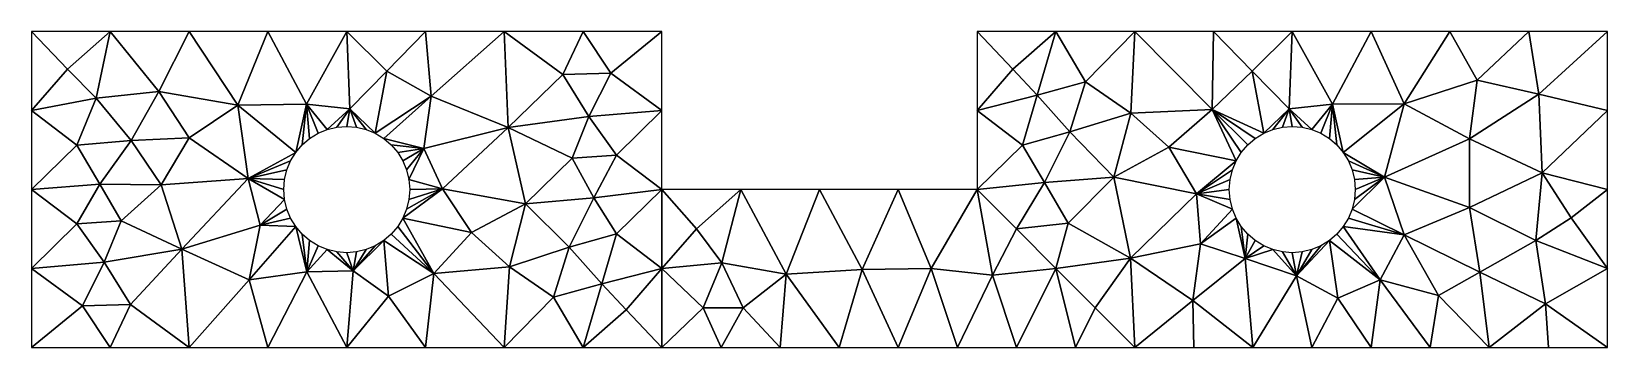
# Model space of a CAD drawing. Extents: x 100 to 350, y 100 to 150.
import ezdxf

# ---------------------------------------------------------------- set-up
doc = ezdxf.new("R2010")
doc.units = 0

msp = doc.modelspace()

# ---------------------------------------------------------------- linework, layer by layer
at = {"color": 1}
for p, q in [((105.693121, 144.033744), (100, 150)), ((100, 150), (105.693121, 144.033744)), ((112.5, 150), (105.693121, 144.033744)), ((105.693121, 144.033744), (112.5, 150)), ((112.5, 150), (110.237752, 139.468827)), ((110.237752, 139.468827), (112.5, 150)), ((120.219374, 140.488758), (112.5, 150)), ((112.5, 150), (120.219374, 140.488758)), ((120.219374, 140.488758), (125, 150)), ((125, 150), (120.219374, 140.488758)), ((125, 150), (132.72021, 138.362595)), ((132.72021, 138.362595), (125, 150)), ((137.5, 150), (132.72021, 138.362595)), ((132.72021, 138.362595), (137.5, 150)), ((137.5, 150), (143.628664, 138.518679)), ((143.628664, 138.518679), (137.5, 150)), ((143.628664, 138.518679), (150, 150)), ((150, 150), (143.628664, 138.518679)), ((150, 150), (156.373432, 143.720758)), ((150.504667, 137.769378), (150, 150)), ((156.373432, 143.720758), (150, 150)), ((150, 150), (150.504667, 137.769378)), ((162.5, 150), (156.373432, 143.720758)), ((156.373432, 143.720758), (162.5, 150)), ((162.5, 150), (163.395929, 139.798018)), ((163.395929, 139.798018), (162.5, 150)), ((163.395929, 139.798018), (175, 150)), ((175, 150), (163.395929, 139.798018)), ((175.638591, 134.838034), (175, 150)), ((175, 150), (184.274658, 143.227911)), ((184.274658, 143.227911), (175, 150)), ((175, 150), (175.638591, 134.838034)), ((187.5, 150), (184.274658, 143.227911)), ((184.274658, 143.227911), (187.5, 150)), ((191.918255, 143.409507), (187.5, 150)), ((187.5, 150), (191.918255, 143.409507)), ((191.918255, 143.409507), (200, 150)), ((200, 150), (191.918255, 143.409507)), ((255.693121, 144.033744), (250, 150)), ((250, 150), (255.693121, 144.033744)), ((262.5, 150), (255.693121, 144.033744)), ((255.693121, 144.033744), (262.5, 150)), ((259.546986, 139.958336), (262.5, 150)), ((262.5, 150), (259.546986, 139.958336)), ((267.190739, 142.044483), (262.5, 150)), ((262.5, 150), (267.190739, 142.044483)), ((275, 150), (267.190739, 142.044483)), ((267.190739, 142.044483), (275, 150)), ((274.373899, 137.080681), (275, 150)), ((275, 150), (274.373899, 137.080681)), ((275, 150), (287.265993, 137.660741)), ((287.265993, 137.660741), (275, 150)), ((287.265993, 137.660741), (287.5, 150)), ((287.5, 150), (287.265993, 137.660741)), ((287.5, 150), (293.626568, 143.720758)), ((293.626568, 143.720758), (287.5, 150)), ((293.626568, 143.720758), (300, 150)), ((300, 150), (293.626568, 143.720758)), ((299.495333, 137.769378), (300, 150)), ((300, 150), (299.495333, 137.769378)), ((300, 150), (306.371336, 138.518679)), ((306.371336, 138.518679), (300, 150)), ((312.5, 150), (306.371336, 138.518679)), ((306.371336, 138.518679), (312.5, 150)), ((317.723003, 138.558588), (312.5, 150)), ((312.5, 150), (317.723003, 138.558588)), ((317.723003, 138.558588), (325, 150)), ((325, 150), (317.723003, 138.558588)), ((329.328507, 142.328991), (325, 150)), ((325, 150), (329.328507, 142.328991)), ((337.5, 150), (329.328507, 142.328991)), ((329.328507, 142.328991), (337.5, 150)), ((339.091316, 140.084759), (337.5, 150)), ((337.5, 150), (339.091316, 140.084759)), ((339.091316, 140.084759), (350, 150)), ((350, 150), (339.091316, 140.084759)), ((105.693121, 144.033744), (100, 137.5)), ((100, 137.5), (105.693121, 144.033744)), ((110.237752, 139.468827), (105.693121, 144.033744)), ((105.693121, 144.033744), (110.237752, 139.468827)), ((156.373432, 143.720758), (150.504667, 137.769378)), ((150.504667, 137.769378), (156.373432, 143.720758)), ((154.539905, 133.910065), (156.373432, 143.720758)), ((156.373432, 143.720758), (154.539905, 133.910065)), ((163.395929, 139.798018), (156.373432, 143.720758)), ((156.373432, 143.720758), (163.395929, 139.798018)), ((184.274658, 143.227911), (175.638591, 134.838034)), ((175.638591, 134.838034), (184.274658, 143.227911)), ((191.918255, 143.409507), (184.274658, 143.227911)), ((184.274658, 143.227911), (191.918255, 143.409507)), ((184.274658, 143.227911), (188.405022, 136.564516)), ((188.405022, 136.564516), (184.274658, 143.227911)), ((188.405022, 136.564516), (191.918255, 143.409507)), ((191.918255, 143.409507), (188.405022, 136.564516)), ((200, 137.5), (191.918255, 143.409507)), ((191.918255, 143.409507), (200, 137.5)), ((255.693121, 144.033744), (250, 137.5)), ((250, 137.5), (255.693121, 144.033744)), ((259.546986, 139.958336), (255.693121, 144.033744)), ((255.693121, 144.033744), (259.546986, 139.958336)), ((293.626568, 143.720758), (287.265993, 137.660741)), ((287.265993, 137.660741), (293.626568, 143.720758)), ((299.495333, 137.769378), (293.626568, 143.720758)), ((293.626568, 143.720758), (295.460095, 133.910065)), ((295.460095, 133.910065), (293.626568, 143.720758)), ((293.626568, 143.720758), (299.495333, 137.769378)), ((110.237752, 139.468827), (120.219374, 140.488758)), ((120.219374, 140.488758), (110.237752, 139.468827)), ((115.823279, 132.745976), (120.219374, 140.488758)), ((120.219374, 140.488758), (115.823279, 132.745976)), ((120.219374, 140.488758), (132.72021, 138.362595)), ((125.000272, 133.189001), (120.219374, 140.488758)), ((132.72021, 138.362595), (120.219374, 140.488758)), ((120.219374, 140.488758), (125.000272, 133.189001)), ((267.190739, 142.044483), (259.546986, 139.958336)), ((259.546986, 139.958336), (267.190739, 142.044483)), ((264.707316, 134.127308), (267.190739, 142.044483)), ((267.190739, 142.044483), (264.707316, 134.127308)), ((274.373899, 137.080681), (267.190739, 142.044483)), ((267.190739, 142.044483), (274.373899, 137.080681)), ((317.723003, 138.558588), (329.328507, 142.328991)), ((329.328507, 142.328991), (317.723003, 138.558588)), ((329.328507, 142.328991), (328.085625, 133.042474)), ((328.085625, 133.042474), (329.328507, 142.328991)), ((339.091316, 140.084759), (328.085625, 133.042474)), ((328.085625, 133.042474), (339.091316, 140.084759)), ((329.328507, 142.328991), (339.091316, 140.084759)), ((339.091316, 140.084759), (329.328507, 142.328991)), ((350, 137.5), (339.091316, 140.084759)), ((339.091316, 140.084759), (339.633767, 127.637092)), ((339.091316, 140.084759), (350, 137.5)), ((339.633767, 127.637092), (339.091316, 140.084759)), ((100, 137.5), (110.237752, 139.468827)), ((110.237752, 139.468827), (100, 137.5)), ((107.190739, 132.044483), (100, 137.5)), ((100, 137.5), (107.190739, 132.044483)), ((110.237752, 139.468827), (107.190739, 132.044483)), ((107.190739, 132.044483), (110.237752, 139.468827)), ((110.237752, 139.468827), (115.823279, 132.745976)), ((115.823279, 132.745976), (110.237752, 139.468827)), ((132.72021, 138.362595), (125.000272, 133.189001)), ((125.000272, 133.189001), (132.72021, 138.362595)), ((132.72021, 138.362595), (143.628664, 138.518679)), ((143.628664, 138.518679), (132.72021, 138.362595)), ((141.90983, 130.877853), (132.72021, 138.362595)), ((132.72021, 138.362595), (134.343976, 126.75017)), ((134.343976, 126.75017), (132.72021, 138.362595)), ((132.72021, 138.362595), (141.90983, 130.877853)), ((143.628664, 138.518679), (141.90983, 130.877853)), ((141.90983, 130.877853), (143.628664, 138.518679)), ((143.628664, 138.518679), (142.928932, 132.071068)), ((142.928932, 132.071068), (143.628664, 138.518679)), ((150.504667, 137.769378), (143.628664, 138.518679)), ((143.628664, 138.518679), (146.90983, 134.510565)), ((144.122147, 133.09017), (143.628664, 138.518679)), ((143.628664, 138.518679), (145.460095, 133.910065)), ((146.90983, 134.510565), (143.628664, 138.518679)), ((143.628664, 138.518679), (144.122147, 133.09017)), ((145.460095, 133.910065), (143.628664, 138.518679)), ((143.628664, 138.518679), (150.504667, 137.769378)), ((146.90983, 134.510565), (150.504667, 137.769378)), ((150.504667, 137.769378), (146.90983, 134.510565)), ((150.504667, 137.769378), (148.435655, 134.876883)), ((148.435655, 134.876883), (150.504667, 137.769378)), ((150.504667, 137.769378), (150, 135)), ((150, 135), (150.504667, 137.769378)), ((151.564345, 134.876883), (150.504667, 137.769378)), ((150.504667, 137.769378), (154.539905, 133.910065)), ((150.504667, 137.769378), (153.09017, 134.510565)), ((154.539905, 133.910065), (150.504667, 137.769378)), ((150.504667, 137.769378), (151.564345, 134.876883)), ((153.09017, 134.510565), (150.504667, 137.769378)), ((163.395929, 139.798018), (154.539905, 133.910065)), ((154.539905, 133.910065), (163.395929, 139.798018)), ((163.395929, 139.798018), (155.877853, 133.09017)), ((155.877853, 133.09017), (163.395929, 139.798018)), ((163.395929, 139.798018), (162.252796, 131.500112)), ((162.252796, 131.500112), (163.395929, 139.798018)), ((175.638591, 134.838034), (163.395929, 139.798018)), ((163.395929, 139.798018), (175.638591, 134.838034)), ((200, 137.5), (188.405022, 136.564516)), ((188.405022, 136.564516), (200, 137.5)), ((192.809261, 130.455517), (200, 137.5)), ((200, 137.5), (192.809261, 130.455517)), ((250, 137.5), (259.546986, 139.958336)), ((259.546986, 139.958336), (250, 137.5)), ((257.190739, 132.044483), (250, 137.5)), ((250, 137.5), (257.190739, 132.044483)), ((259.546986, 139.958336), (257.190739, 132.044483)), ((257.190739, 132.044483), (259.546986, 139.958336)), ((259.546986, 139.958336), (264.707316, 134.127308)), ((264.707316, 134.127308), (259.546986, 139.958336)), ((287.265993, 137.660741), (274.373899, 137.080681)), ((274.373899, 137.080681), (287.265993, 137.660741)), ((287.265993, 137.660741), (280.401484, 131.691676)), ((280.401484, 131.691676), (287.265993, 137.660741)), ((287.265993, 137.660741), (294.122147, 133.09017)), ((295.460095, 133.910065), (287.265993, 137.660741)), ((287.265993, 137.660741), (292.928932, 132.071068)), ((294.122147, 133.09017), (287.265993, 137.660741)), ((287.265993, 137.660741), (291.90983, 130.877853)), ((292.928932, 132.071068), (287.265993, 137.660741)), ((291.089935, 129.539905), (287.265993, 137.660741)), ((287.265993, 137.660741), (291.089935, 129.539905)), ((291.90983, 130.877853), (287.265993, 137.660741)), ((287.265993, 137.660741), (295.460095, 133.910065)), ((295.460095, 133.910065), (299.495333, 137.769378)), ((299.495333, 137.769378), (295.460095, 133.910065)), ((296.90983, 134.510565), (299.495333, 137.769378)), ((299.495333, 137.769378), (296.90983, 134.510565)), ((298.435655, 134.876883), (299.495333, 137.769378)), ((299.495333, 137.769378), (298.435655, 134.876883)), ((306.371336, 138.518679), (299.495333, 137.769378)), ((299.495333, 137.769378), (306.371336, 138.518679)), ((299.495333, 137.769378), (301.564345, 134.876883)), ((303.09017, 134.510565), (299.495333, 137.769378)), ((299.495333, 137.769378), (303.09017, 134.510565)), ((299.495333, 137.769378), (300, 135)), ((301.564345, 134.876883), (299.495333, 137.769378)), ((300, 135), (299.495333, 137.769378)), ((303.09017, 134.510565), (306.371336, 138.518679)), ((306.371336, 138.518679), (303.09017, 134.510565)), ((306.371336, 138.518679), (304.539905, 133.910065)), ((304.539905, 133.910065), (306.371336, 138.518679)), ((306.371336, 138.518679), (305.877853, 133.09017)), ((305.877853, 133.09017), (306.371336, 138.518679)), ((317.723003, 138.558588), (306.371336, 138.518679)), ((306.371336, 138.518679), (317.723003, 138.558588)), ((306.371336, 138.518679), (308.09017, 130.877853)), ((306.371336, 138.518679), (307.071068, 132.071068)), ((308.09017, 130.877853), (306.371336, 138.518679)), ((307.071068, 132.071068), (306.371336, 138.518679)), ((308.09017, 130.877853), (317.723003, 138.558588)), ((317.723003, 138.558588), (308.09017, 130.877853)), ((317.723003, 138.558588), (314.64601, 126.934594)), ((314.64601, 126.934594), (317.723003, 138.558588)), ((328.085625, 133.042474), (317.723003, 138.558588)), ((317.723003, 138.558588), (328.085625, 133.042474)), ((350, 137.5), (339.633767, 127.637092)), ((339.633767, 127.637092), (350, 137.5)), ((188.405022, 136.564516), (175.638591, 134.838034)), ((175.638591, 134.838034), (188.405022, 136.564516)), ((185.789369, 129.956127), (188.405022, 136.564516)), ((188.405022, 136.564516), (185.789369, 129.956127)), ((188.405022, 136.564516), (192.809261, 130.455517)), ((192.809261, 130.455517), (188.405022, 136.564516)), ((264.707316, 134.127308), (274.373899, 137.080681)), ((274.373899, 137.080681), (264.707316, 134.127308)), ((274.373899, 137.080681), (271.677863, 126.95988)), ((271.677863, 126.95988), (274.373899, 137.080681)), ((274.373899, 137.080681), (280.401484, 131.691676)), ((280.401484, 131.691676), (274.373899, 137.080681)), ((107.190739, 132.044483), (115.823279, 132.745976)), ((115.823279, 132.745976), (107.190739, 132.044483)), ((110.833366, 125.852826), (115.823279, 132.745976)), ((115.823279, 132.745976), (110.833366, 125.852826)), ((115.823279, 132.745976), (125.000272, 133.189001)), ((125.000272, 133.189001), (115.823279, 132.745976)), ((115.823279, 132.745976), (120.584806, 125.738138)), ((120.584806, 125.738138), (115.823279, 132.745976)), ((125.000272, 133.189001), (120.584806, 125.738138)), ((120.584806, 125.738138), (125.000272, 133.189001)), ((134.343976, 126.75017), (125.000272, 133.189001)), ((125.000272, 133.189001), (134.343976, 126.75017)), ((155.877853, 133.09017), (162.252796, 131.500112)), ((162.252796, 131.500112), (155.877853, 133.09017)), ((162.252796, 131.500112), (175.638591, 134.838034)), ((175.638591, 134.838034), (162.252796, 131.500112)), ((175.638591, 134.838034), (165.213431, 125.12703)), ((165.213431, 125.12703), (175.638591, 134.838034)), ((175.638591, 134.838034), (185.789369, 129.956127)), ((178.38575, 122.743156), (175.638591, 134.838034)), ((185.789369, 129.956127), (175.638591, 134.838034)), ((175.638591, 134.838034), (178.38575, 122.743156)), ((257.190739, 132.044483), (264.707316, 134.127308)), ((264.707316, 134.127308), (257.190739, 132.044483)), ((260.715651, 126.089942), (264.707316, 134.127308)), ((264.707316, 134.127308), (260.715651, 126.089942)), ((264.707316, 134.127308), (271.677863, 126.95988)), ((271.677863, 126.95988), (264.707316, 134.127308)), ((314.64601, 126.934594), (328.085625, 133.042474)), ((328.085625, 133.042474), (314.64601, 126.934594)), ((328.085625, 133.042474), (339.633767, 127.637092)), ((328.119962, 122.170581), (328.085625, 133.042474)), ((339.633767, 127.637092), (328.085625, 133.042474)), ((328.085625, 133.042474), (328.119962, 122.170581)), ((107.190739, 132.044483), (100, 125)), ((100, 125), (107.190739, 132.044483)), ((110.833366, 125.852826), (107.190739, 132.044483)), ((107.190739, 132.044483), (110.833366, 125.852826)), ((141.90983, 130.877853), (134.343976, 126.75017)), ((134.343976, 126.75017), (141.90983, 130.877853)), ((162.252796, 131.500112), (157.071068, 132.071068)), ((157.071068, 132.071068), (162.252796, 131.500112)), ((158.09017, 130.877853), (162.252796, 131.500112)), ((162.252796, 131.500112), (158.09017, 130.877853)), ((162.252796, 131.500112), (158.910065, 129.539905)), ((158.910065, 129.539905), (162.252796, 131.500112)), ((162.252796, 131.500112), (159.510565, 128.09017)), ((159.510565, 128.09017), (162.252796, 131.500112)), ((162.252796, 131.500112), (159.876883, 126.564345)), ((159.876883, 126.564345), (162.252796, 131.500112)), ((165.213431, 125.12703), (162.252796, 131.500112)), ((162.252796, 131.500112), (165.213431, 125.12703)), ((192.809261, 130.455517), (185.789369, 129.956127)), ((185.789369, 129.956127), (192.809261, 130.455517)), ((189.181054, 123.663835), (192.809261, 130.455517)), ((192.809261, 130.455517), (189.181054, 123.663835)), ((192.809261, 130.455517), (200, 125)), ((200, 125), (192.809261, 130.455517)), ((257.190739, 132.044483), (250, 125)), ((250, 125), (257.190739, 132.044483)), ((260.715651, 126.089942), (257.190739, 132.044483)), ((257.190739, 132.044483), (260.715651, 126.089942)), ((271.677863, 126.95988), (280.401484, 131.691676)), ((280.401484, 131.691676), (271.677863, 126.95988)), ((280.401484, 131.691676), (291.089935, 129.539905)), ((291.089935, 129.539905), (280.401484, 131.691676)), ((280.401484, 131.691676), (284.783161, 124.322166)), ((284.783161, 124.322166), (280.401484, 131.691676)), ((314.64601, 126.934594), (308.09017, 130.877853)), ((308.09017, 130.877853), (314.64601, 126.934594)), ((141.089935, 129.539905), (134.343976, 126.75017)), ((134.343976, 126.75017), (141.089935, 129.539905)), ((134.343976, 126.75017), (140.489435, 128.09017)), ((140.489435, 128.09017), (134.343976, 126.75017)), ((185.789369, 129.956127), (178.38575, 122.743156)), ((178.38575, 122.743156), (185.789369, 129.956127)), ((185.789369, 129.956127), (189.181054, 123.663835)), ((189.181054, 123.663835), (185.789369, 129.956127)), ((284.783161, 124.322166), (291.089935, 129.539905)), ((291.089935, 129.539905), (284.783161, 124.322166)), ((284.783161, 124.322166), (290.489435, 128.09017)), ((290.489435, 128.09017), (284.783161, 124.322166)), ((308.910065, 129.539905), (314.64601, 126.934594)), ((314.64601, 126.934594), (308.910065, 129.539905)), ((314.64601, 126.934594), (309.510565, 128.09017)), ((309.510565, 128.09017), (314.64601, 126.934594)), ((339.633767, 127.637092), (328.119962, 122.170581)), ((328.119962, 122.170581), (339.633767, 127.637092)), ((339.633767, 127.637092), (338.648892, 116.93837)), ((338.648892, 116.93837), (339.633767, 127.637092)), ((339.633767, 127.637092), (350, 125)), ((344.238281, 120.507813), (339.633767, 127.637092)), ((350, 125), (339.633767, 127.637092)), ((339.633767, 127.637092), (344.238281, 120.507813)), ((100, 125), (110.833366, 125.852826)), ((110.833366, 125.852826), (100, 125)), ((107.190739, 119.544483), (100, 125)), ((100, 125), (107.190739, 119.544483)), ((110.833366, 125.852826), (107.190739, 119.544483)), ((107.190739, 119.544483), (110.833366, 125.852826)), ((114.210631, 120.043873), (110.833366, 125.852826)), ((120.584806, 125.738138), (110.833366, 125.852826)), ((110.833366, 125.852826), (114.210631, 120.043873)), ((110.833366, 125.852826), (120.584806, 125.738138)), ((114.210631, 120.043873), (120.584806, 125.738138)), ((120.584806, 125.738138), (114.210631, 120.043873)), ((120.584806, 125.738138), (134.343976, 126.75017)), ((134.343976, 126.75017), (120.584806, 125.738138)), ((120.584806, 125.738138), (123.858196, 115.564832)), ((123.858196, 115.564832), (120.584806, 125.738138)), ((123.858196, 115.564832), (134.343976, 126.75017)), ((134.343976, 126.75017), (123.858196, 115.564832)), ((134.343976, 126.75017), (140.123117, 126.564345)), ((134.343976, 126.75017), (140, 125)), ((140.123117, 126.564345), (134.343976, 126.75017)), ((140.123117, 123.435655), (134.343976, 126.75017)), ((134.343976, 126.75017), (136.253392, 119.363275)), ((134.343976, 126.75017), (140.123117, 123.435655)), ((140, 125), (134.343976, 126.75017)), ((136.253392, 119.363275), (134.343976, 126.75017)), ((165.213431, 125.12703), (158.910065, 120.460095)), ((158.910065, 120.460095), (165.213431, 125.12703)), ((165.213431, 125.12703), (159.510565, 121.90983)), ((159.510565, 121.90983), (165.213431, 125.12703)), ((159.876883, 126.564345), (165.213431, 125.12703)), ((165.213431, 125.12703), (159.876883, 126.564345)), ((165.213431, 125.12703), (159.876883, 123.435655)), ((159.876883, 123.435655), (165.213431, 125.12703)), ((165.213431, 125.12703), (160, 125)), ((160, 125), (165.213431, 125.12703)), ((169.81114, 118.178162), (165.213431, 125.12703)), ((165.213431, 125.12703), (178.38575, 122.743156)), ((165.213431, 125.12703), (169.81114, 118.178162)), ((178.38575, 122.743156), (165.213431, 125.12703)), ((200, 125), (189.181054, 123.663835)), ((189.181054, 123.663835), (200, 125)), ((192.809261, 117.955517), (200, 125)), ((200, 125), (192.809261, 117.955517)), ((205.46875, 118.75), (200, 125)), ((200, 125), (205.46875, 118.75)), ((212.5, 125), (205.46875, 118.75)), ((205.46875, 118.75), (212.5, 125)), ((212.5, 125), (209.517113, 113.392857)), ((209.517113, 113.392857), (212.5, 125)), ((219.696429, 111.607143), (212.5, 125)), ((212.5, 125), (219.696429, 111.607143)), ((219.696429, 111.607143), (225, 125)), ((225, 125), (219.696429, 111.607143)), ((225, 125), (231.75496, 112.35119)), ((231.75496, 112.35119), (225, 125)), ((237.5, 125), (231.75496, 112.35119)), ((231.75496, 112.35119), (237.5, 125)), ((242.708333, 112.5), (237.5, 125)), ((237.5, 125), (242.708333, 112.5)), ((250, 125), (242.708333, 112.5)), ((242.708333, 112.5), (250, 125)), ((250, 125), (260.715651, 126.089942)), ((260.715651, 126.089942), (250, 125)), ((252.430556, 111.458333), (250, 125)), ((250, 125), (252.430556, 111.458333)), ((260.715651, 126.089942), (256.25, 118.75)), ((256.25, 118.75), (260.715651, 126.089942)), ((271.677863, 126.95988), (260.715651, 126.089942)), ((260.715651, 126.089942), (271.677863, 126.95988)), ((264.467987, 119.657981), (260.715651, 126.089942)), ((260.715651, 126.089942), (264.467987, 119.657981)), ((264.467987, 119.657981), (271.677863, 126.95988)), ((271.677863, 126.95988), (264.467987, 119.657981)), ((284.783161, 124.322166), (271.677863, 126.95988)), ((271.677863, 126.95988), (274.340124, 114.150074)), ((271.677863, 126.95988), (284.783161, 124.322166)), ((274.340124, 114.150074), (271.677863, 126.95988)), ((290.123117, 126.564345), (284.783161, 124.322166)), ((284.783161, 124.322166), (290.123117, 126.564345)), ((284.783161, 124.322166), (290, 125)), ((290, 125), (284.783161, 124.322166)), ((314.64601, 126.934594), (309.510565, 121.90983)), ((309.510565, 121.90983), (314.64601, 126.934594)), ((314.64601, 126.934594), (309.876883, 126.564345)), ((309.876883, 123.435655), (314.64601, 126.934594)), ((309.876883, 126.564345), (314.64601, 126.934594)), ((314.64601, 126.934594), (309.876883, 123.435655)), ((310, 125), (314.64601, 126.934594)), ((314.64601, 126.934594), (310, 125)), ((328.119962, 122.170581), (314.64601, 126.934594)), ((314.64601, 126.934594), (317.745638, 117.807645)), ((317.745638, 117.807645), (314.64601, 126.934594)), ((314.64601, 126.934594), (328.119962, 122.170581)), ((350, 125), (344.238281, 120.507813)), ((344.238281, 120.507813), (350, 125)), ((136.253392, 119.363275), (140.123117, 123.435655)), ((140.123117, 123.435655), (136.253392, 119.363275)), ((178.38575, 122.743156), (169.81114, 118.178162)), ((169.81114, 118.178162), (178.38575, 122.743156)), ((175.849327, 112.739662), (178.38575, 122.743156)), ((178.38575, 122.743156), (175.849327, 112.739662)), ((178.38575, 122.743156), (189.181054, 123.663835)), ((189.181054, 123.663835), (178.38575, 122.743156)), ((185.292684, 115.872692), (178.38575, 122.743156)), ((178.38575, 122.743156), (185.292684, 115.872692)), ((189.181054, 123.663835), (185.292684, 115.872692)), ((185.292684, 115.872692), (189.181054, 123.663835)), ((189.181054, 123.663835), (192.809261, 117.955517)), ((192.809261, 117.955517), (189.181054, 123.663835)), ((274.340124, 114.150074), (284.783161, 124.322166)), ((284.783161, 124.322166), (274.340124, 114.150074)), ((284.783161, 124.322166), (290.489435, 121.90983)), ((290.123117, 123.435655), (284.783161, 124.322166)), ((290.489435, 121.90983), (284.783161, 124.322166)), ((284.783161, 124.322166), (285.413632, 116.383003)), ((284.783161, 124.322166), (290.123117, 123.435655)), ((285.413632, 116.383003), (284.783161, 124.322166)), ((107.190739, 119.544483), (114.210631, 120.043873)), ((114.210631, 120.043873), (107.190739, 119.544483)), ((114.210631, 120.043873), (111.511109, 113.502628)), ((111.511109, 113.502628), (114.210631, 120.043873)), ((123.858196, 115.564832), (114.210631, 120.043873)), ((114.210631, 120.043873), (123.858196, 115.564832)), ((136.253392, 119.363275), (140.489435, 121.90983)), ((140.489435, 121.90983), (136.253392, 119.363275)), ((141.089935, 120.460095), (136.253392, 119.363275)), ((136.253392, 119.363275), (141.089935, 120.460095)), ((158.910065, 120.460095), (169.81114, 118.178162)), ((169.81114, 118.178162), (158.910065, 120.460095)), ((158.910065, 120.460095), (163.797127, 111.688447)), ((163.797127, 111.688447), (158.910065, 120.460095)), ((285.413632, 116.383003), (290.489435, 121.90983)), ((290.489435, 121.90983), (285.413632, 116.383003)), ((291.089935, 120.460095), (285.413632, 116.383003)), ((285.413632, 116.383003), (291.089935, 120.460095)), ((292.550079, 114.055271), (291.089935, 120.460095)), ((291.089935, 120.460095), (292.550079, 114.055271)), ((317.745638, 117.807645), (308.910065, 120.460095)), ((308.910065, 120.460095), (317.745638, 117.807645)), ((309.510565, 121.90983), (317.745638, 117.807645)), ((317.745638, 117.807645), (309.510565, 121.90983)), ((317.745638, 117.807645), (328.119962, 122.170581)), ((328.119962, 122.170581), (317.745638, 117.807645)), ((329.732073, 111.913694), (328.119962, 122.170581)), ((328.119962, 122.170581), (338.648892, 116.93837)), ((338.648892, 116.93837), (328.119962, 122.170581)), ((328.119962, 122.170581), (329.732073, 111.913694)), ((344.238281, 120.507813), (338.648892, 116.93837)), ((338.648892, 116.93837), (344.238281, 120.507813)), ((350, 112.5), (344.238281, 120.507813)), ((344.238281, 120.507813), (350, 112.5)), ((107.190739, 119.544483), (100, 112.5)), ((100, 112.5), (107.190739, 119.544483)), ((111.511109, 113.502628), (107.190739, 119.544483)), ((107.190739, 119.544483), (111.511109, 113.502628)), ((136.253392, 119.363275), (123.858196, 115.564832)), ((123.858196, 115.564832), (136.253392, 119.363275)), ((134.514776, 110.684317), (136.253392, 119.363275)), ((136.253392, 119.363275), (134.514776, 110.684317)), ((134.514776, 110.684317), (141.90983, 119.122147)), ((141.90983, 119.122147), (134.514776, 110.684317)), ((141.90983, 119.122147), (136.253392, 119.363275)), ((136.253392, 119.363275), (141.90983, 119.122147)), ((143.652952, 111.985504), (141.90983, 119.122147)), ((141.90983, 119.122147), (143.652952, 111.985504)), ((143.652952, 111.985504), (142.928932, 117.928932)), ((142.928932, 117.928932), (143.652952, 111.985504)), ((163.797127, 111.688447), (157.071068, 117.928932)), ((157.071068, 117.928932), (163.797127, 111.688447)), ((163.797127, 111.688447), (158.09017, 119.122147)), ((158.09017, 119.122147), (163.797127, 111.688447)), ((163.797127, 111.688447), (169.81114, 118.178162)), ((169.81114, 118.178162), (163.797127, 111.688447)), ((175.849327, 112.739662), (169.81114, 118.178162)), ((169.81114, 118.178162), (175.849327, 112.739662)), ((192.809261, 117.955517), (185.292684, 115.872692)), ((185.292684, 115.872692), (192.809261, 117.955517)), ((190.453014, 110.041664), (192.809261, 117.955517)), ((192.809261, 117.955517), (190.453014, 110.041664)), ((192.809261, 117.955517), (200, 112.5)), ((200, 112.5), (192.809261, 117.955517)), ((205.46875, 118.75), (200, 112.5)), ((200, 112.5), (205.46875, 118.75)), ((209.517113, 113.392857), (205.46875, 118.75)), ((205.46875, 118.75), (209.517113, 113.392857)), ((252.430556, 111.458333), (256.25, 118.75)), ((256.25, 118.75), (252.430556, 111.458333)), ((256.25, 118.75), (264.467987, 119.657981)), ((264.467987, 119.657981), (256.25, 118.75)), ((264.467987, 119.657981), (262.5, 112.5)), ((262.5, 112.5), (264.467987, 119.657981)), ((274.340124, 114.150074), (264.467987, 119.657981)), ((264.467987, 119.657981), (274.340124, 114.150074)), ((291.90983, 119.122147), (292.550079, 114.055271)), ((292.550079, 114.055271), (291.90983, 119.122147)), ((292.928932, 117.928932), (292.550079, 114.055271)), ((292.550079, 114.055271), (292.928932, 117.928932)), ((313.964077, 110.675576), (307.071068, 117.928932)), ((307.071068, 117.928932), (313.964077, 110.675576)), ((313.964077, 110.675576), (308.09017, 119.122147)), ((308.09017, 119.122147), (317.745638, 117.807645)), ((317.745638, 117.807645), (308.09017, 119.122147)), ((308.09017, 119.122147), (313.964077, 110.675576)), ((313.964077, 110.675576), (317.745638, 117.807645)), ((317.745638, 117.807645), (313.964077, 110.675576)), ((329.732073, 111.913694), (317.745638, 117.807645)), ((317.745638, 117.807645), (323.216943, 108.196644)), ((317.745638, 117.807645), (329.732073, 111.913694)), ((323.216943, 108.196644), (317.745638, 117.807645)), ((111.511109, 113.502628), (123.858196, 115.564832)), ((123.858196, 115.564832), (111.511109, 113.502628)), ((115.725342, 106.772089), (123.858196, 115.564832)), ((123.858196, 115.564832), (115.725342, 106.772089)), ((123.858196, 115.564832), (134.514776, 110.684317)), ((134.514776, 110.684317), (123.858196, 115.564832)), ((123.858196, 115.564832), (125, 100)), ((125, 100), (123.858196, 115.564832)), ((143.652952, 111.985504), (144.122147, 116.90983)), ((144.122147, 116.90983), (143.652952, 111.985504)), ((143.652952, 111.985504), (145.460095, 116.089935)), ((145.460095, 116.089935), (143.652952, 111.985504)), ((146.90983, 115.489435), (143.652952, 111.985504)), ((143.652952, 111.985504), (146.90983, 115.489435)), ((146.90983, 115.489435), (151.000765, 112.099207)), ((151.000765, 112.099207), (146.90983, 115.489435)), ((151.000765, 112.099207), (148.435655, 115.123117)), ((148.435655, 115.123117), (151.000765, 112.099207)), ((151.000765, 112.099207), (150, 115)), ((150, 115), (151.000765, 112.099207)), ((155.877853, 116.90983), (151.000765, 112.099207)), ((151.000765, 112.099207), (155.877853, 116.90983)), ((154.539905, 116.089935), (151.000765, 112.099207)), ((151.000765, 112.099207), (154.539905, 116.089935)), ((151.000765, 112.099207), (153.09017, 115.489435)), ((153.09017, 115.489435), (151.000765, 112.099207)), ((151.564345, 115.123117), (151.000765, 112.099207)), ((151.000765, 112.099207), (151.564345, 115.123117)), ((156.635149, 108.139497), (155.877853, 116.90983)), ((155.877853, 116.90983), (163.797127, 111.688447)), ((163.797127, 111.688447), (155.877853, 116.90983)), ((155.877853, 116.90983), (156.635149, 108.139497)), ((185.292684, 115.872692), (175.849327, 112.739662)), ((175.849327, 112.739662), (185.292684, 115.872692)), ((185.292684, 115.872692), (182.809261, 107.955517)), ((182.809261, 107.955517), (185.292684, 115.872692)), ((190.453014, 110.041664), (185.292684, 115.872692)), ((185.292684, 115.872692), (190.453014, 110.041664)), ((285.413632, 116.383003), (274.340124, 114.150074)), ((274.340124, 114.150074), (285.413632, 116.383003)), ((284.238139, 107.431391), (285.413632, 116.383003)), ((285.413632, 116.383003), (284.238139, 107.431391)), ((292.550079, 114.055271), (285.413632, 116.383003)), ((285.413632, 116.383003), (292.550079, 114.055271)), ((292.550079, 114.055271), (294.122147, 116.90983)), ((294.122147, 116.90983), (292.550079, 114.055271)), ((292.550079, 114.055271), (295.460095, 116.089935)), ((295.460095, 116.089935), (292.550079, 114.055271)), ((296.90983, 115.489435), (292.550079, 114.055271)), ((292.550079, 114.055271), (296.90983, 115.489435)), ((300.65515, 111.351844), (296.90983, 115.489435)), ((296.90983, 115.489435), (300.65515, 111.351844)), ((300.65515, 111.351844), (298.435655, 115.123117)), ((298.435655, 115.123117), (300.65515, 111.351844)), ((300, 115), (300.65515, 111.351844)), ((300.65515, 111.351844), (300, 115)), ((305.877853, 116.90983), (300.65515, 111.351844)), ((300.65515, 111.351844), (305.877853, 116.90983)), ((300.65515, 111.351844), (304.539905, 116.089935)), ((304.539905, 116.089935), (300.65515, 111.351844)), ((300.65515, 111.351844), (303.09017, 115.489435)), ((303.09017, 115.489435), (300.65515, 111.351844)), ((301.564345, 115.123117), (300.65515, 111.351844)), ((300.65515, 111.351844), (301.564345, 115.123117)), ((307.224416, 107.78745), (305.877853, 116.90983)), ((305.877853, 116.90983), (313.964077, 110.675576)), ((313.964077, 110.675576), (305.877853, 116.90983)), ((305.877853, 116.90983), (307.224416, 107.78745)), ((338.648892, 116.93837), (329.732073, 111.913694)), ((329.732073, 111.913694), (338.648892, 116.93837)), ((338.648892, 116.93837), (340.169271, 106.901042)), ((350, 112.5), (338.648892, 116.93837)), ((338.648892, 116.93837), (350, 112.5)), ((340.169271, 106.901042), (338.648892, 116.93837)), ((100, 112.5), (111.511109, 113.502628)), ((111.511109, 113.502628), (100, 112.5)), ((100, 112.5), (108.081745, 106.590493)), ((108.081745, 106.590493), (100, 112.5)), ((111.511109, 113.502628), (108.081745, 106.590493)), ((108.081745, 106.590493), (111.511109, 113.502628)), ((115.725342, 106.772089), (111.511109, 113.502628)), ((111.511109, 113.502628), (115.725342, 106.772089)), ((163.797127, 111.688447), (175.849327, 112.739662)), ((175.849327, 112.739662), (163.797127, 111.688447)), ((175.849327, 112.739662), (175, 100)), ((175, 100), (175.849327, 112.739662)), ((175.849327, 112.739662), (182.809261, 107.955517)), ((182.809261, 107.955517), (175.849327, 112.739662)), ((190.453014, 110.041664), (200, 112.5)), ((200, 112.5), (190.453014, 110.041664)), ((200, 112.5), (194.306879, 105.966256)), ((194.306879, 105.966256), (200, 112.5)), ((200, 112.5), (209.517113, 113.392857)), ((209.517113, 113.392857), (200, 112.5)), ((200, 112.5), (206.5625, 106.25)), ((206.5625, 106.25), (200, 112.5)), ((206.5625, 106.25), (209.517113, 113.392857)), ((209.517113, 113.392857), (206.5625, 106.25)), ((209.517113, 113.392857), (219.696429, 111.607143)), ((219.696429, 111.607143), (209.517113, 113.392857)), ((209.517113, 113.392857), (212.875, 106.25)), ((212.875, 106.25), (209.517113, 113.392857)), ((231.75496, 112.35119), (242.708333, 112.5)), ((242.708333, 112.5), (231.75496, 112.35119)), ((242.708333, 112.5), (237.5, 100)), ((237.5, 100), (242.708333, 112.5)), ((246.875, 100), (242.708333, 112.5)), ((242.708333, 112.5), (252.430556, 111.458333)), ((252.430556, 111.458333), (242.708333, 112.5)), ((242.708333, 112.5), (246.875, 100)), ((262.5, 112.5), (252.430556, 111.458333)), ((252.430556, 111.458333), (262.5, 112.5)), ((262.5, 112.5), (256.25, 100)), ((256.25, 100), (262.5, 112.5)), ((262.5, 112.5), (274.340124, 114.150074)), ((274.340124, 114.150074), (262.5, 112.5)), ((265.625, 100), (262.5, 112.5)), ((262.5, 112.5), (265.625, 100)), ((268.75, 106.25), (274.340124, 114.150074)), ((274.340124, 114.150074), (268.75, 106.25)), ((274.340124, 114.150074), (284.238139, 107.431391)), ((284.238139, 107.431391), (274.340124, 114.150074)), ((274.340124, 114.150074), (275, 100)), ((275, 100), (274.340124, 114.150074)), ((284.238139, 107.431391), (292.550079, 114.055271)), ((292.550079, 114.055271), (284.238139, 107.431391)), ((292.550079, 114.055271), (300.65515, 111.351844)), ((293.75, 100), (292.550079, 114.055271)), ((300.65515, 111.351844), (292.550079, 114.055271)), ((292.550079, 114.055271), (293.75, 100)), ((340.169271, 106.901042), (350, 112.5)), ((350, 112.5), (340.169271, 106.901042)), ((134.514776, 110.684317), (125, 100)), ((125, 100), (134.514776, 110.684317)), ((134.514776, 110.684317), (143.652952, 111.985504)), ((143.652952, 111.985504), (134.514776, 110.684317)), ((134.514776, 110.684317), (137.5, 100)), ((137.5, 100), (134.514776, 110.684317)), ((137.5, 100), (143.652952, 111.985504)), ((143.652952, 111.985504), (137.5, 100)), ((143.652952, 111.985504), (151.000765, 112.099207)), ((151.000765, 112.099207), (143.652952, 111.985504)), ((150, 100), (143.652952, 111.985504)), ((143.652952, 111.985504), (150, 100)), ((151.000765, 112.099207), (150, 100)), ((150, 100), (151.000765, 112.099207)), ((151.000765, 112.099207), (156.635149, 108.139497)), ((156.635149, 108.139497), (151.000765, 112.099207)), ((156.635149, 108.139497), (163.797127, 111.688447)), ((163.797127, 111.688447), (156.635149, 108.139497)), ((163.797127, 111.688447), (162.5, 100)), ((162.5, 100), (163.797127, 111.688447)), ((175, 100), (163.797127, 111.688447)), ((163.797127, 111.688447), (175, 100)), ((182.809261, 107.955517), (190.453014, 110.041664)), ((190.453014, 110.041664), (182.809261, 107.955517)), ((187.5, 100), (190.453014, 110.041664)), ((190.453014, 110.041664), (187.5, 100)), ((194.306879, 105.966256), (190.453014, 110.041664)), ((190.453014, 110.041664), (194.306879, 105.966256)), ((212.875, 106.25), (219.696429, 111.607143)), ((219.696429, 111.607143), (212.875, 106.25)), ((219.696429, 111.607143), (218.75, 100)), ((218.75, 100), (219.696429, 111.607143)), ((231.75496, 112.35119), (219.696429, 111.607143)), ((219.696429, 111.607143), (231.75496, 112.35119)), ((219.696429, 111.607143), (228.125, 100)), ((228.125, 100), (219.696429, 111.607143)), ((228.125, 100), (231.75496, 112.35119)), ((231.75496, 112.35119), (228.125, 100)), ((231.75496, 112.35119), (237.5, 100)), ((237.5, 100), (231.75496, 112.35119)), ((246.875, 100), (252.430556, 111.458333)), ((252.430556, 111.458333), (246.875, 100)), ((256.25, 100), (252.430556, 111.458333)), ((252.430556, 111.458333), (256.25, 100)), ((300.65515, 111.351844), (293.75, 100)), ((293.75, 100), (300.65515, 111.351844)), ((303.125, 100), (300.65515, 111.351844)), ((300.65515, 111.351844), (303.125, 100)), ((307.224416, 107.78745), (300.65515, 111.351844)), ((300.65515, 111.351844), (307.224416, 107.78745)), ((307.224416, 107.78745), (313.964077, 110.675576)), ((313.964077, 110.675576), (307.224416, 107.78745)), ((313.964077, 110.675576), (312.5, 100)), ((312.5, 100), (313.964077, 110.675576)), ((321.875, 100), (313.964077, 110.675576)), ((323.216943, 108.196644), (313.964077, 110.675576)), ((313.964077, 110.675576), (321.875, 100)), ((313.964077, 110.675576), (323.216943, 108.196644)), ((323.216943, 108.196644), (329.732073, 111.913694)), ((329.732073, 111.913694), (323.216943, 108.196644)), ((340.169271, 106.901042), (329.732073, 111.913694)), ((329.732073, 111.913694), (331.25, 100)), ((331.25, 100), (329.732073, 111.913694)), ((329.732073, 111.913694), (340.169271, 106.901042)), ((156.635149, 108.139497), (150, 100)), ((150, 100), (156.635149, 108.139497)), ((162.5, 100), (156.635149, 108.139497)), ((156.635149, 108.139497), (162.5, 100)), ((175, 100), (182.809261, 107.955517)), ((182.809261, 107.955517), (175, 100)), ((182.809261, 107.955517), (187.5, 100)), ((187.5, 100), (182.809261, 107.955517)), ((303.125, 100), (307.224416, 107.78745)), ((307.224416, 107.78745), (303.125, 100)), ((312.5, 100), (307.224416, 107.78745)), ((307.224416, 107.78745), (312.5, 100)), ((321.875, 100), (323.216943, 108.196644)), ((323.216943, 108.196644), (321.875, 100)), ((323.216943, 108.196644), (331.25, 100)), ((331.25, 100), (323.216943, 108.196644)), ((108.081745, 106.590493), (100, 100)), ((100, 100), (108.081745, 106.590493)), ((115.725342, 106.772089), (108.081745, 106.590493)), ((108.081745, 106.590493), (115.725342, 106.772089)), ((108.081745, 106.590493), (112.5, 100)), ((112.5, 100), (108.081745, 106.590493)), ((112.5, 100), (115.725342, 106.772089)), ((115.725342, 106.772089), (112.5, 100)), ((125, 100), (115.725342, 106.772089)), ((115.725342, 106.772089), (125, 100)), ((194.306879, 105.966256), (187.5, 100)), ((187.5, 100), (194.306879, 105.966256)), ((200, 100), (194.306879, 105.966256)), ((194.306879, 105.966256), (200, 100)), ((206.5625, 106.25), (200, 100)), ((200, 100), (206.5625, 106.25)), ((206.5625, 106.25), (209.375, 100)), ((212.875, 106.25), (206.5625, 106.25)), ((206.5625, 106.25), (212.875, 106.25)), ((209.375, 100), (206.5625, 106.25)), ((209.375, 100), (212.875, 106.25)), ((212.875, 106.25), (209.375, 100)), ((212.875, 106.25), (218.75, 100)), ((218.75, 100), (212.875, 106.25)), ((265.625, 100), (268.75, 106.25)), ((268.75, 106.25), (265.625, 100)), ((275, 100), (284.238139, 107.431391)), ((284.238139, 107.431391), (275, 100)), ((284.238139, 107.431391), (293.75, 100)), ((284.375, 100), (284.238139, 107.431391)), ((293.75, 100), (284.238139, 107.431391)), ((284.238139, 107.431391), (284.375, 100)), ((331.25, 100), (340.169271, 106.901042)), ((340.169271, 106.901042), (331.25, 100)), ((340.169271, 106.901042), (350, 100)), ((340.625, 100), (340.169271, 106.901042)), ((350, 100), (340.169271, 106.901042)), ((340.169271, 106.901042), (340.625, 100))]:
    msp.add_line(p, q, dxfattribs=at)
at = {"color": 7}
for p, q in [((100, 150), (100, 137.5)), ((112.5, 150), (100, 150)), ((125, 150), (112.5, 150)), ((137.5, 150), (125, 150)), ((150, 150), (137.5, 150)), ((162.5, 150), (150, 150)), ((175, 150), (162.5, 150)), ((187.5, 150), (175, 150)), ((200, 150), (187.5, 150)), ((200, 137.5), (200, 150)), ((250, 150), (250, 137.5)), ((262.5, 150), (250, 150)), ((275, 150), (262.5, 150)), ((287.5, 150), (275, 150)), ((300, 150), (287.5, 150)), ((312.5, 150), (300, 150)), ((325, 150), (312.5, 150)), ((337.5, 150), (325, 150)), ((350, 150), (337.5, 150)), ((350, 137.5), (350, 150)), ((100, 137.5), (100, 125)), ((200, 125), (200, 137.5)), ((250, 137.5), (250, 125)), ((350, 125), (350, 137.5)), ((148.435655, 134.876883), (150, 135)), ((150, 135), (151.564345, 134.876883)), ((298.435655, 134.876883), (300, 135)), ((300, 135), (301.564345, 134.876883)), ((142.928932, 132.071068), (144.122147, 133.09017)), ((144.122147, 133.09017), (145.460095, 133.910065)), ((145.460095, 133.910065), (146.90983, 134.510565)), ((146.90983, 134.510565), (148.435655, 134.876883)), ((151.564345, 134.876883), (153.09017, 134.510565)), ((153.09017, 134.510565), (154.539905, 133.910065)), ((154.539905, 133.910065), (155.877853, 133.09017)), ((155.877853, 133.09017), (157.071068, 132.071068)), ((292.928932, 132.071068), (294.122147, 133.09017)), ((294.122147, 133.09017), (295.460095, 133.910065)), ((295.460095, 133.910065), (296.90983, 134.510565)), ((296.90983, 134.510565), (298.435655, 134.876883)), ((301.564345, 134.876883), (303.09017, 134.510565)), ((303.09017, 134.510565), (304.539905, 133.910065)), ((304.539905, 133.910065), (305.877853, 133.09017)), ((305.877853, 133.09017), (307.071068, 132.071068)), ((141.089935, 129.539905), (141.90983, 130.877853)), ((141.90983, 130.877853), (142.928932, 132.071068)), ((157.071068, 132.071068), (158.09017, 130.877853)), ((158.09017, 130.877853), (158.910065, 129.539905)), ((291.089935, 129.539905), (291.90983, 130.877853)), ((291.90983, 130.877853), (292.928932, 132.071068)), ((307.071068, 132.071068), (308.09017, 130.877853)), ((308.09017, 130.877853), (308.910065, 129.539905)), ((140.123117, 126.564345), (140.489435, 128.09017)), ((140.489435, 128.09017), (141.089935, 129.539905)), ((158.910065, 129.539905), (159.510565, 128.09017)), ((159.510565, 128.09017), (159.876883, 126.564345)), ((290.123117, 126.564345), (290.489435, 128.09017)), ((290.489435, 128.09017), (291.089935, 129.539905)), ((308.910065, 129.539905), (309.510565, 128.09017)), ((309.510565, 128.09017), (309.876883, 126.564345)), ((100, 125), (100, 112.5)), ((140, 125), (140.123117, 126.564345)), ((140.123117, 123.435655), (140, 125)), ((159.876883, 126.564345), (160, 125)), ((160, 125), (159.876883, 123.435655)), ((200, 125), (200, 112.5)), ((212.5, 125), (200, 125)), ((200, 112.5), (200, 125)), ((225, 125), (212.5, 125)), ((237.5, 125), (225, 125)), ((250, 125), (237.5, 125)), ((250, 125), (256.25, 118.75)), ((256.25, 118.75), (250, 125)), ((290, 125), (290.123117, 126.564345)), ((290.123117, 123.435655), (290, 125)), ((309.876883, 126.564345), (310, 125)), ((310, 125), (309.876883, 123.435655)), ((350, 112.5), (350, 125)), ((140.489435, 121.90983), (140.123117, 123.435655)), ((159.876883, 123.435655), (159.510565, 121.90983)), ((290.489435, 121.90983), (290.123117, 123.435655)), ((309.876883, 123.435655), (309.510565, 121.90983)), ((141.089935, 120.460095), (140.489435, 121.90983)), ((141.90983, 119.122147), (141.089935, 120.460095)), ((158.910065, 120.460095), (158.09017, 119.122147)), ((159.510565, 121.90983), (158.910065, 120.460095)), ((291.089935, 120.460095), (290.489435, 121.90983)), ((291.90983, 119.122147), (291.089935, 120.460095)), ((308.910065, 120.460095), (308.09017, 119.122147)), ((309.510565, 121.90983), (308.910065, 120.460095)), ((142.928932, 117.928932), (141.90983, 119.122147)), ((144.122147, 116.90983), (142.928932, 117.928932)), ((157.071068, 117.928932), (155.877853, 116.90983)), ((158.09017, 119.122147), (157.071068, 117.928932)), ((256.25, 118.75), (262.5, 112.5)), ((262.5, 112.5), (256.25, 118.75)), ((292.928932, 117.928932), (291.90983, 119.122147)), ((294.122147, 116.90983), (292.928932, 117.928932)), ((307.071068, 117.928932), (305.877853, 116.90983)), ((308.09017, 119.122147), (307.071068, 117.928932)), ((145.460095, 116.089935), (144.122147, 116.90983)), ((146.90983, 115.489435), (145.460095, 116.089935)), ((148.435655, 115.123117), (146.90983, 115.489435)), ((150, 115), (148.435655, 115.123117)), ((151.564345, 115.123117), (150, 115)), ((153.09017, 115.489435), (151.564345, 115.123117)), ((154.539905, 116.089935), (153.09017, 115.489435)), ((155.877853, 116.90983), (154.539905, 116.089935)), ((295.460095, 116.089935), (294.122147, 116.90983)), ((296.90983, 115.489435), (295.460095, 116.089935)), ((298.435655, 115.123117), (296.90983, 115.489435)), ((300, 115), (298.435655, 115.123117)), ((301.564345, 115.123117), (300, 115)), ((303.09017, 115.489435), (301.564345, 115.123117)), ((304.539905, 116.089935), (303.09017, 115.489435)), ((305.877853, 116.90983), (304.539905, 116.089935)), ((100, 112.5), (100, 100)), ((200, 100), (200, 112.5)), ((200, 112.5), (200, 100)), ((262.5, 112.5), (268.75, 106.25)), ((268.75, 106.25), (262.5, 112.5)), ((350, 100), (350, 112.5)), ((268.75, 106.25), (275, 100)), ((275, 100), (268.75, 106.25)), ((100, 100), (112.5, 100)), ((112.5, 100), (125, 100)), ((125, 100), (137.5, 100)), ((137.5, 100), (150, 100)), ((150, 100), (162.5, 100)), ((162.5, 100), (175, 100)), ((175, 100), (187.5, 100)), ((187.5, 100), (200, 100)), ((200, 100), (209.375, 100)), ((209.375, 100), (218.75, 100)), ((218.75, 100), (228.125, 100)), ((228.125, 100), (237.5, 100)), ((237.5, 100), (246.875, 100)), ((246.875, 100), (256.25, 100)), ((256.25, 100), (265.625, 100)), ((265.625, 100), (275, 100)), ((275, 100), (284.375, 100)), ((284.375, 100), (293.75, 100)), ((293.75, 100), (303.125, 100)), ((303.125, 100), (312.5, 100)), ((312.5, 100), (321.875, 100)), ((321.875, 100), (331.25, 100)), ((331.25, 100), (340.625, 100)), ((340.625, 100), (350, 100))]:
    msp.add_line(p, q, dxfattribs=at)

doc.saveas('drawing.dxf')
